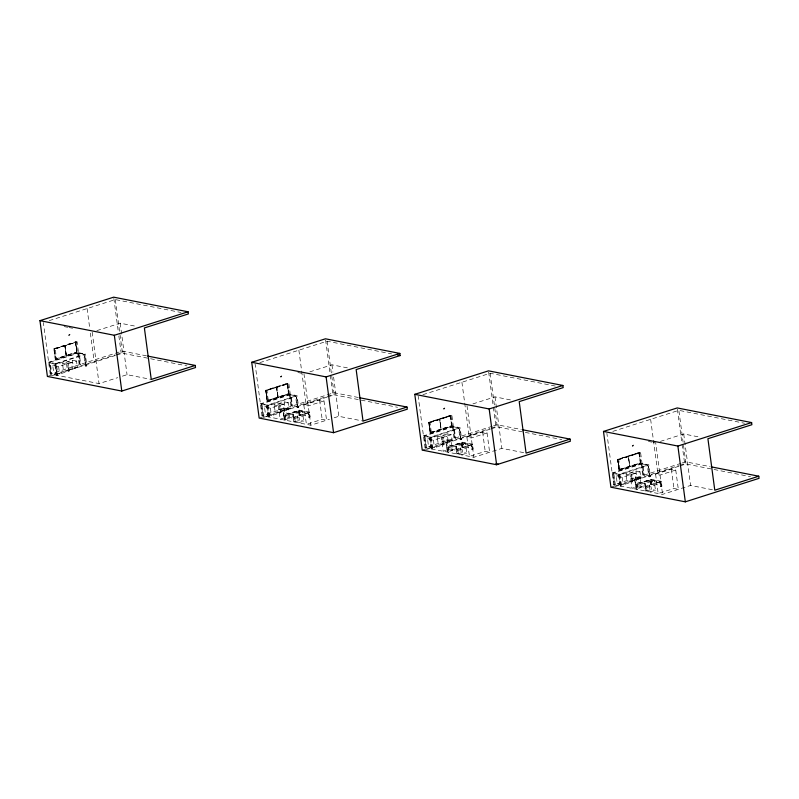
<?xml version="1.0" encoding="UTF-8"?>
<svg xmlns="http://www.w3.org/2000/svg" width="799" height="799" viewBox="0 0 799 799"><rect width="100%" height="100%" fill="white"/><g stroke="black" fill="none" stroke-linecap="round" stroke-linejoin="round"><path stroke-width="0.6" stroke-dasharray="4 3" d="M68.674 335.29C71.73 331.835 68.494 338.486 68.614 333.742L70.082 334.142M280.449 376.918C283.505 373.463 280.269 380.114 280.389 375.37L281.857 375.77M443.495 408.968C446.551 405.512 443.315 412.164 443.445 407.42L444.913 407.82M632.209 446.062C635.265 442.606 632.029 449.258 632.149 444.514L633.617 444.913M49.258 320.629L115.326 299.585L181.053 312.499M96.839 330.626L120.18 323.186L137.118 326.521M53.843 348.664L75.925 341.732L77.353 352.459L55.271 359.39L53.843 348.664L55.201 348.923L77.084 341.962L80.08 364.484L80.759 364.624L79.241 353.248L77.693 353.398L49.578 362.347L51.096 373.722L51.765 373.852L50.257 362.486L49.378 362.766L50.896 374.132L51.765 373.852M76.844 352.179L75.505 342.102L54.152 348.903L55.491 358.981L76.904 352.099L75.595 342.342L54.302 349.023L55.6 358.781L66.227 355.505L64.829 345.498M66.277 355.375L64.979 345.617L66.277 355.375L76.904 352.099M78.512 352.689L48.639 362.207L55.421 363.535L56.999 375.33L57.878 375.051L56.359 363.685L55.68 363.555L57.198 374.921L57.878 375.051M49.378 362.766L54.801 363.835L85.293 354.017L86.871 365.822L85.992 366.102L85.313 365.962L83.735 354.167M56.359 363.685L84.474 354.726L85.992 366.102M52.724 365.373L62.342 362.317L68.235 363.465L69.233 370.976L59.625 374.042L53.733 372.883L52.724 365.373L58.627 366.531L68.235 363.465M76.494 361.038L72.389 360.229L62.482 363.385L66.587 364.194L76.494 361.038L77.353 367.47L67.446 370.626L66.587 364.194M77.693 353.398L79.211 364.763L80.759 364.624M47.391 376.439L115.176 354.846M116.364 354.466L121.118 352.948L186.996 365.902M115.426 355.465L50.497 376.149L43.346 322.506M116.604 355.096L122.477 353.218L119.74 332.684M57.198 374.921L56.32 375.2L54.801 363.835M85.313 365.962L86.871 365.822M146.537 355.855L122.197 351.071L50.217 374.002L99.046 383.6L117.713 377.657M122.377 376.169L127.051 374.681L151.251 379.435M259.845 362.626L327.101 341.203L391.61 353.887M309.782 371.875L331.955 364.813L347.685 367.91M265.618 390.292L266.976 390.551L268.404 401.278L267.046 401.018L265.618 390.292L287.5 383.32L288.848 383.59L291.855 406.112L292.534 406.252L291.016 394.876L289.468 395.026L261.353 403.974L262.861 415.35L263.54 415.48L262.022 404.114L261.153 404.394L262.661 415.76L263.54 415.48M276.694 387.365L266.077 390.641L288.848 383.59M276.754 387.245L287.37 383.969L288.669 393.727L267.266 400.609L265.927 390.531L287.28 383.72L288.619 393.807L278.052 397.003L276.754 387.245L278.052 397.003M277.992 397.133L267.375 400.409L266.277 390.681M267.046 401.018L288.928 394.047L297.068 395.645L298.636 407.45L297.767 407.73L297.088 407.59L295.51 395.795M290.287 394.316L260.414 403.825L267.196 405.163L297.068 395.645M261.153 404.394L268.134 405.313L296.249 396.354L297.767 407.73M298.636 407.45L297.967 407.31L296.449 395.944L295.57 396.224L296.249 396.354M264.499 407.001L274.107 403.934L280.01 405.093L281.008 412.604L271.4 415.67L265.508 414.511L264.499 407.001L270.392 408.159L280.01 405.093M288.269 402.666L284.164 401.857L274.257 405.013L278.362 405.822L288.269 402.666L289.128 409.098L279.221 412.254L278.362 405.822M278.851 409.547L284.104 407.87L288.169 408.669L289.458 418.326L284.214 419.994L282.926 410.346L278.851 409.547L280.139 419.195L285.393 417.527L289.458 418.326M289.468 395.026L290.986 406.391L292.534 406.252M282.926 410.346L288.169 408.669M260.354 417.687L332.893 394.576L397.552 407.29M327.2 397.093L262.272 417.777L255.121 364.134M328.369 396.723L334.252 394.846L331.515 374.312M303.83 405.053L319.59 400.029L323.994 400.898L326.571 420.214L322.167 419.345L306.407 424.359L303.83 405.053L308.244 405.922L323.994 400.898M268.134 405.313L269.653 416.678L268.094 416.828L266.576 405.463M297.088 407.59L297.967 407.31M269.653 416.678L268.774 416.958L267.196 405.163M309.493 412.154L299.315 410.157L283.825 415.09L294.002 417.088L309.493 412.154L310.132 416.978L308.584 417.128L308.014 412.833M293.093 412.344L298.347 410.666L302.412 411.465L303.7 421.123L298.456 422.801L297.168 413.143L293.093 412.344L294.382 421.992L299.635 420.324L303.7 421.123M284.104 407.87L285.762 419.855L285.083 419.715L284.654 416.499L298.656 412.044L309.023 413.622L309.453 416.848L310.132 416.978M293.383 414.491L294.581 421.582L295.26 421.722L294.831 418.496L284.654 416.499M297.168 413.143L302.412 411.465M300.644 415.11L299.086 415.26L300.644 415.11L300.214 411.894M285.762 419.855L284.883 420.134L283.885 412.624M294.072 417.617L309.563 412.683L299.385 410.686L283.905 415.62L283.206 412.484L293.642 414.401M309.023 413.622L308.154 413.902L308.833 414.042L309.263 417.258M294.831 418.496L308.833 414.042M294.581 421.582L293.702 421.862L292.704 414.351M308.584 417.128L309.453 416.848M358.312 397.483L333.972 392.699L261.992 415.63L310.821 425.228L329.488 419.275M334.152 417.797L338.826 416.309L363.026 421.063M422.901 394.676L490.147 373.263L555.884 386.177M472.838 403.924L495 396.863L511.949 400.199M428.673 422.341L430.032 422.601L431.46 433.328L430.102 433.068L428.673 422.341L450.546 415.37L451.904 415.64L454.911 438.162L455.59 438.301L454.072 426.926L452.524 427.075L424.399 436.024L425.917 447.4L426.596 447.53L425.078 436.164L424.199 436.444L425.717 447.81L426.596 447.53M428.973 422.581L450.326 415.78L451.675 425.857M429.133 422.691L430.631 432.499L429.133 422.691L439.75 419.415M430.431 432.459L441.048 429.183L439.81 419.295L450.426 416.019M429.333 422.731L451.904 415.64M430.321 432.659L451.725 425.777L441.108 429.053L439.81 419.295M430.102 433.068L451.984 426.097L460.114 427.695L461.692 439.5L460.823 439.78L460.144 439.64L458.566 427.845M453.333 426.366L423.47 435.874L430.252 437.213L460.114 427.695M424.199 436.444L431.18 437.363L459.305 428.404L460.823 439.78M461.692 439.5L461.013 439.36L459.495 427.994L458.626 428.274L459.305 428.404M427.555 439.051L437.163 435.984L443.055 437.143L444.064 444.653L434.446 447.72L428.554 446.561L427.555 439.051L433.448 440.209L443.055 437.143M447.21 433.907L437.303 437.063L441.418 437.872L451.325 434.716L452.184 441.148L448.069 440.339L447.21 433.907L451.325 434.716M451.225 440.718L447.16 439.919L441.907 441.597L445.972 442.396L451.225 440.718L452.514 450.376L447.26 452.044L445.972 442.396M492.314 426.247L425.038 447.68L473.867 457.278L501.872 448.359L526.082 453.113M493.492 425.877L497.018 424.748L521.367 429.532M452.524 427.075L454.032 438.441L455.59 438.301M422.222 450.117L490.007 428.524M491.195 428.144L495.949 426.626L524.084 432.159M490.246 429.143L425.328 449.827L418.167 396.184M491.425 428.773L497.308 426.896L494.561 406.361M466.886 437.103L482.636 432.079L487.05 432.948L489.627 452.264L485.213 451.395L469.462 456.409L466.886 437.103L471.29 437.972L487.05 432.948M431.18 437.363L432.698 448.728L431.14 448.878L429.622 437.512M460.144 439.64L461.013 439.36M432.698 448.728L431.82 449.008L430.252 437.213M472.549 444.204L462.371 442.207L446.881 447.14L457.058 449.138L472.549 444.204L473.188 449.028L471.63 449.178L471.06 444.883M456.149 444.394L461.403 442.716L465.467 443.515L466.756 453.173L461.502 454.851L460.214 445.193L456.149 444.394L457.437 454.052L462.691 452.374L466.756 453.173M447.16 439.919L448.818 451.904L448.139 451.765L447.71 448.549L461.712 444.094L472.079 445.682L472.509 448.898L473.188 449.028M460.214 445.193L465.467 443.515M456.439 446.541L457.637 453.632L458.306 453.772L457.877 450.546L447.71 448.549M461.712 444.094L462.142 447.31L463.69 447.16L463.26 443.944M448.818 451.904L447.939 452.184L446.941 444.673M462.142 447.31L463.69 447.16M457.128 449.667L472.618 444.733L462.441 442.736L446.951 447.67L446.261 444.534L456.698 446.451M472.079 445.682L471.21 445.952L471.879 446.092L472.309 449.308M457.877 450.546L471.879 446.092M457.637 453.632L456.758 453.912L455.76 446.401M471.63 449.178L472.509 448.898M612.793 431.4L678.86 410.346L683.115 442.227M660.374 441.388L683.714 433.957L700.653 437.293M617.377 459.435L618.736 459.695L620.164 470.421L618.816 470.162L617.377 459.435L639.26 452.464L640.618 452.733L643.624 475.255L644.294 475.395L642.786 464.019L641.227 464.169L613.113 473.118L614.631 484.494L615.31 484.623L613.792 473.258L612.913 473.537L614.431 484.903L615.31 484.623M617.687 459.675L639.04 452.863L640.389 462.951L619.035 469.752M617.837 459.785L619.345 469.592L617.837 459.785L628.453 456.509M639.13 453.113L628.513 456.389L629.822 466.147M618.046 459.825L640.618 452.733M619.145 469.552L640.438 462.871L638.93 453.073M618.816 470.162L640.688 463.19L648.828 464.788L650.406 476.594L649.527 476.873L648.848 476.733L647.27 464.938M642.046 463.46L612.174 472.968L618.955 474.306L648.828 464.788M612.913 473.537L619.894 474.456L648.009 465.497L649.527 476.873M650.406 476.594L649.727 476.454L648.209 465.088L647.33 465.368L648.009 465.497M616.269 476.144L625.877 473.078L631.769 474.236L632.768 481.747L623.16 484.813L617.267 483.655L616.269 476.144L622.161 477.303L631.769 474.236M640.029 471.81L635.924 471.001L626.016 474.157L630.121 474.966L640.029 471.81L640.888 478.241L630.98 481.398M639.939 477.812L635.864 477.013L630.611 478.681L634.686 479.49L639.939 477.812L641.217 487.47L635.974 489.138L634.686 479.49M681.028 463.34L613.752 484.773L662.581 494.371L690.586 485.452L714.785 490.206M682.196 462.971L685.732 461.842L710.071 466.626M641.227 464.169L642.746 475.535L644.294 475.395M610.925 487.21L678.711 465.617M679.899 465.238L684.663 463.72L712.798 469.253M678.96 466.236L614.031 486.921L606.88 433.278M680.139 465.857L686.011 463.989L683.275 443.455M655.599 474.197L671.35 469.173L675.754 470.042L678.331 489.348L673.927 488.489L658.176 493.502L655.599 474.197L660.004 475.065L675.754 470.042M619.894 474.456L621.412 485.822L619.854 485.972L618.336 474.596M648.848 476.733L649.727 476.454M621.412 485.822L620.533 486.102L618.955 474.306M661.252 481.298L651.075 479.29L635.595 484.234L645.762 486.231L661.252 481.298L661.902 486.122L660.344 486.271L659.774 481.977M644.853 481.487L650.106 479.809L654.181 480.608L655.46 490.266L650.216 491.944L648.928 482.286L644.853 481.487L646.141 491.135L651.395 489.467L655.46 490.266M635.864 477.013L637.522 488.998L636.843 488.858L636.413 485.642L650.416 481.188L660.793 482.766L661.222 485.992L661.902 486.122M648.928 482.286L654.181 480.608M645.143 483.635L646.341 490.726L647.02 490.866L646.591 487.64L636.413 485.642M650.416 481.188L650.845 484.404L652.403 484.254L651.974 481.038M637.522 488.998L636.653 489.278L635.644 481.767M645.832 486.761L661.322 481.827L651.155 479.829L635.664 484.763L634.965 481.627L645.402 483.545M660.793 482.766L659.914 483.045L660.593 483.185L661.023 486.401M646.591 487.64L660.593 483.185M646.341 490.726L645.462 491.005L644.463 483.495M660.344 486.271L661.222 485.992M680.079 410.586L744.588 423.27M64.1 326.591L67.755 327.31M68.984 327.55L72.639 328.269M297.847 372.534L301.503 373.253M648.389 441.438L652.044 442.157M653.272 442.396L655.709 442.876L662.581 494.371M77.084 341.962L75.725 341.692L77.153 352.419L85.293 354.017M75.595 342.342L76.694 352.059M525.303 432.399L561.817 439.58M714.016 469.492L750.531 476.673M64.919 345.737L66.017 355.465M79.241 353.248L84.674 354.317L86.192 365.682M291.016 394.876L296.449 395.944M454.072 426.926L459.495 427.994M642.786 464.019L648.209 465.088M83.795 354.596L84.474 354.726M55.271 359.39L56.629 359.66L55.201 348.923M77.353 367.47L73.248 366.661L72.389 360.229M289.128 409.098L285.023 408.289L284.164 401.857M640.888 478.241L636.783 477.432L635.924 471.001M650.845 484.404L651.525 484.534L650.955 480.239M69.233 370.976L63.341 369.817L62.342 362.317M281.008 412.604L275.116 411.445L274.107 403.934M444.064 444.653L438.162 443.495L437.163 435.984M632.768 481.747L626.875 480.589L625.877 473.078M452.514 450.376L448.449 449.577L443.195 451.245L441.418 437.872M641.217 487.47L637.153 486.671L631.899 488.339L630.121 474.966M683.714 433.957L690.586 485.452M677.372 409.148L681.907 443.105M682.066 444.324L684.663 463.72M671.35 469.173L673.927 488.489M650.636 419.345L653.252 438.961M653.412 440.179L657.797 472.978M651.075 479.29L651.724 484.124M650.106 479.809L651.395 489.467M641.847 463.869L643.425 475.665M639.26 452.464L640.688 463.19M628.364 456.269L629.712 466.356L628.254 456.469M622.161 477.303L623.16 484.813M619.215 474.316L620.733 485.692M495 396.863L501.872 448.359M490.147 373.263L494.401 405.133M488.668 372.054L493.203 406.012M493.363 407.23L495.949 426.626M482.636 432.079L485.213 451.395M466.996 405.782L473.867 457.278M461.922 382.252L469.083 435.884M462.371 442.207L463.011 447.031M462.241 443.145L462.821 447.44M461.403 442.716L462.691 452.374M453.143 426.776L454.711 438.571M450.546 415.37L451.984 426.097M450.217 415.979L451.525 425.737M439.65 419.175L440.998 429.263M433.448 440.209L434.446 447.72M430.501 437.233L432.019 448.599M331.955 364.813L332.933 372.174M333.592 377.078L338.826 416.309M327.101 341.203L331.345 373.083M325.612 340.004L330.147 373.962M330.307 375.18L332.893 394.576M319.59 400.029L322.167 419.345M303.95 373.732L310.821 425.228M298.876 350.202L306.027 403.835M299.315 410.157L299.965 414.981M299.196 411.095L299.765 415.39M298.347 410.666L299.635 420.324M290.087 394.726L291.665 406.521M287.5 383.32L288.928 394.047M287.171 383.929L288.469 393.687M276.604 387.125L277.942 397.213M276.494 387.325L277.792 397.093M270.392 408.159L271.4 415.67M267.455 405.183L268.973 416.549M120.18 323.186L127.051 374.681M115.326 299.585L119.57 331.455M113.838 298.377L118.212 331.126M118.861 335.979L121.118 352.948M92.175 332.104L99.046 383.6M87.101 308.574L89.718 328.189M90.367 333.093L94.252 362.207M78.312 353.098L79.89 364.903M58.627 366.531L59.625 374.042M54.052 348.704L55.481 359.43M287.7 383.36L265.817 390.331L267.256 401.058L289.128 394.087L287.7 383.36M450.756 415.41L428.873 422.381L430.301 433.108L452.184 426.137L450.756 415.41M639.46 452.504L617.587 459.475L619.015 470.202L640.888 463.23L639.46 452.504M71.54 362.616L67.436 361.807L68.295 368.239L72.399 369.048L71.54 362.616M283.315 404.244L279.211 403.435L280.069 409.867L284.174 410.676L283.315 404.244M446.371 436.294L442.256 435.485L443.115 441.917L447.23 442.726L446.371 436.294M635.075 473.388L630.97 472.579L631.829 479.01L635.934 479.819L635.075 473.388"/><path stroke-width="1.2" d="M39.95 320.659L113.678 297.168L188.075 311.79L188.354 313.937L144.379 327.95L151.251 379.435L195.226 365.433L195.515 367.57L121.788 391.061L47.391 376.439L39.95 320.659L114.337 335.28L188.075 311.79M251.725 362.287L325.453 338.796L399.85 353.418L400.129 355.565L356.154 369.567L363.026 421.063L407.001 407.061L407.29 409.198L333.563 432.688L259.166 418.067L251.725 362.287L326.112 376.908L399.85 353.418M414.781 394.336L488.509 370.846L562.896 385.468L563.185 387.615L519.21 401.617L526.082 453.113L570.057 439.11L570.336 441.248L496.608 464.738L422.222 450.117L414.781 394.336L489.168 408.958L562.896 385.468M603.485 431.43L677.212 407.939L751.609 422.561L751.889 424.708L707.914 438.711L714.785 490.206L758.76 476.204L759.05 478.341L685.322 501.832L610.925 487.21L603.485 431.43L677.882 446.052L751.609 422.561M397.692 355.086L400.129 355.565M147.755 356.094L195.226 365.433M359.53 397.722L407.001 407.061M522.586 429.772L570.057 439.11M711.29 466.866L758.76 476.204M495.929 463.7L498.366 464.179M677.882 446.052L685.322 501.832M489.168 408.958L496.608 464.738M326.112 376.908L333.563 432.688M114.337 335.28L121.788 391.061"/></g></svg>
